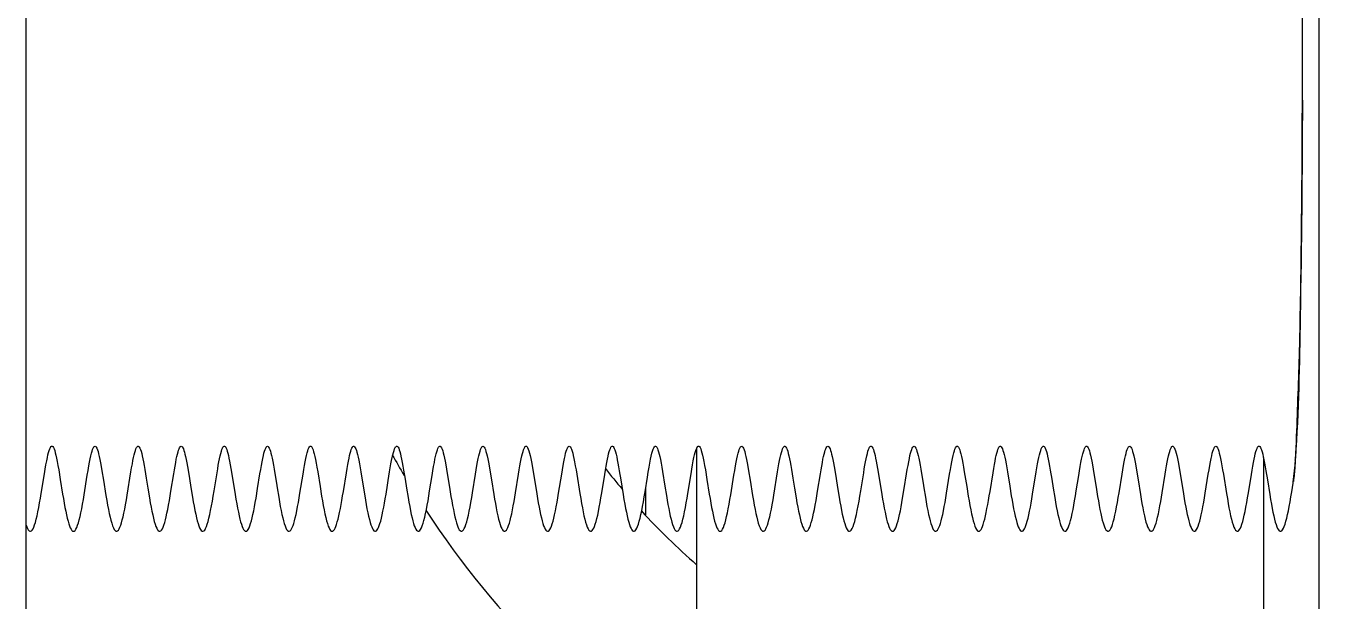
# Model space of a CAD drawing. Extents: x 59521 to 184406, y -1257 to 56672.
# Drawn here: x 73746.8 to 73822.8, y 10283.6 to 10317.3 of the extents above; entities that cross this region are included whole.
import ezdxf

# ---------------------------------------------------------------- set-up
doc = ezdxf.new("R2010")
doc.units = 0
doc.header["$MEASUREMENT"] = 0
doc.layers.get('0').update_dxf_attribs({"linetype": 'CONTINUOUS'})

# ---------------------------------------------------------------- blocks, each defined once
blk = doc.blocks.new('hu88')
at = {"color": 87, "linetype": 'Continuous'}
for p, q in [((40.094, -927.553), (40.094, -979.948)), ((3.535, -945.053), (3.535, -1060.053)), ((79.509, -1060.053), (79.509, -945.053)), ((6.807, -979.398), (6.807, -970.359)), ((43.094, -976.024), (43.094, -977.617)), ((34.355, -977.598), (34.259, -977.015)), ((72.342, -977.598), (72.246, -977.015)), ((9.161, -978.416), (8.976, -977.267)), ((19.158, -977.584), (19.068, -977.038)), ((29.437, -978.519), (29.227, -977.212)), ((47.148, -978.416), (46.963, -977.267)), ((57.144, -977.584), (57.055, -977.038)), ((58.265, -977.765), (58.223, -978.031)), ((67.424, -978.519), (67.214, -977.212)), ((31.99, -978.639), (31.91, -978.149)), ((69.977, -978.639), (69.897, -978.149))]:
    blk.add_line(p, q, dxfattribs=at)
for points in [[(6.434, -977.209), (6.386, -976.925), (6.338, -976.653), (6.292, -976.402), (6.246, -976.172), (6.2, -975.962), (6.155, -975.772), (6.109, -975.6), (6.063, -975.45), (6.017, -975.324), (5.971, -975.221), (5.925, -975.143), (5.879, -975.089), (5.831, -975.06), (5.781, -975.059), (5.731, -975.088), (5.68, -975.148), (5.63, -975.234), (5.581, -975.347), (5.534, -975.484), (5.486, -975.645), (5.439, -975.829), (5.391, -976.035), (5.343, -976.264), (5.295, -976.514), (5.245, -976.788), (5.195, -977.078), (5.146, -977.377), (5.064, -977.888)], [(8.976, -977.267), (8.927, -976.974), (8.879, -976.694), (8.83, -976.434), (8.782, -976.192), (8.734, -975.97), (8.687, -975.769), (8.639, -975.591), (8.591, -975.436), (8.542, -975.307), (8.494, -975.203), (8.445, -975.126), (8.395, -975.078), (8.347, -975.057), (8.298, -975.065), (8.252, -975.099), (8.206, -975.157), (8.16, -975.24), (8.115, -975.347), (8.069, -975.477), (8.023, -975.631), (7.977, -975.807), (7.93, -976.006), (7.883, -976.228), (7.835, -976.473), (7.786, -976.741), (7.737, -977.023), (7.69, -977.308), (7.515, -978.396)], [(11.507, -977.256), (11.462, -976.986), (11.417, -976.726), (11.372, -976.48), (11.327, -976.249), (11.281, -976.033), (11.236, -975.837), (11.191, -975.661), (11.146, -975.508), (11.103, -975.379), (11.06, -975.272), (11.017, -975.187), (10.974, -975.122), (10.929, -975.078), (10.882, -975.058), (10.832, -975.066), (10.781, -975.103), (10.732, -975.168), (10.685, -975.257), (10.639, -975.367), (10.594, -975.498), (10.549, -975.652), (10.504, -975.827), (10.458, -976.027), (10.411, -976.251), (10.363, -976.497), (10.315, -976.76), (10.269, -977.028), (10.223, -977.301), (10.045, -978.409)], [(14.033, -977.219), (13.988, -976.947), (13.941, -976.684), (13.894, -976.431), (13.847, -976.193), (13.8, -975.972), (13.753, -975.773), (13.706, -975.599), (13.66, -975.449), (13.614, -975.323), (13.568, -975.221), (13.522, -975.143), (13.475, -975.09), (13.428, -975.062), (13.382, -975.06), (13.337, -975.082), (13.292, -975.127), (13.248, -975.195), (13.204, -975.285), (13.16, -975.399), (13.115, -975.535), (13.07, -975.695), (13.025, -975.878), (12.978, -976.084), (12.932, -976.309), (12.886, -976.548), (12.84, -976.799), (12.796, -977.058), (12.752, -977.323)], [(16.547, -977.107), (16.501, -976.836), (16.455, -976.576), (16.408, -976.331), (16.361, -976.103), (16.315, -975.897), (16.271, -975.717), (16.227, -975.561), (16.186, -975.428), (16.144, -975.316), (16.101, -975.223), (16.058, -975.149), (16.012, -975.095), (15.965, -975.065), (15.916, -975.06), (15.867, -975.084), (15.818, -975.136), (15.77, -975.215), (15.722, -975.32), (15.674, -975.451), (15.626, -975.61), (15.577, -975.795), (15.527, -976.006), (15.478, -976.239), (15.429, -976.489), (15.381, -976.755), (15.333, -977.034), (15.285, -977.319)], [(19.068, -977.038), (19.021, -976.768), (18.974, -976.508), (18.927, -976.264), (18.88, -976.04), (18.835, -975.842), (18.79, -975.667), (18.746, -975.514), (18.701, -975.382), (18.657, -975.271), (18.612, -975.183), (18.567, -975.117), (18.523, -975.074), (18.478, -975.057), (18.432, -975.064), (18.384, -975.098), (18.335, -975.161), (18.285, -975.254), (18.234, -975.376), (18.184, -975.525), (18.134, -975.699), (18.086, -975.893), (18.038, -976.106), (17.991, -976.337), (17.943, -976.587), (17.896, -976.854), (17.848, -977.134), (17.8, -977.426)], [(21.618, -977.141), (21.573, -976.875), (21.528, -976.62), (21.482, -976.377), (21.435, -976.148), (21.389, -975.936), (21.342, -975.744), (21.296, -975.575), (21.251, -975.431), (21.206, -975.31), (21.161, -975.213), (21.116, -975.138), (21.07, -975.087), (21.022, -975.06), (20.974, -975.061), (20.928, -975.086), (20.884, -975.134), (20.842, -975.201), (20.801, -975.286), (20.76, -975.39), (20.719, -975.514), (20.677, -975.659), (20.634, -975.827), (20.59, -976.02), (20.544, -976.235), (20.498, -976.468), (20.453, -976.715), (20.408, -976.971), (20.364, -977.234)], [(24.148, -977.125), (24.101, -976.849), (24.052, -976.577), (24.003, -976.319), (23.954, -976.08), (23.905, -975.864), (23.856, -975.672), (23.808, -975.505), (23.76, -975.365), (23.713, -975.251), (23.667, -975.165), (23.621, -975.104), (23.575, -975.068), (23.53, -975.057), (23.485, -975.069), (23.441, -975.105), (23.397, -975.162), (23.354, -975.241), (23.311, -975.341), (23.268, -975.462), (23.224, -975.607), (23.18, -975.772), (23.135, -975.958), (23.091, -976.163), (23.046, -976.386), (23.002, -976.624), (22.957, -976.874), (22.913, -977.134), (22.869, -977.4)], [(26.668, -977.052), (26.621, -976.778), (26.573, -976.515), (26.526, -976.271), (26.479, -976.046), (26.433, -975.845), (26.387, -975.666), (26.341, -975.508), (26.295, -975.372), (26.248, -975.258), (26.201, -975.167), (26.152, -975.102), (26.102, -975.065), (26.053, -975.058), (26.004, -975.078), (25.958, -975.124), (25.912, -975.193), (25.868, -975.282), (25.825, -975.391), (25.782, -975.519), (25.739, -975.669), (25.694, -975.845), (25.649, -976.045), (25.602, -976.266), (25.556, -976.504), (25.51, -976.756), (25.465, -977.018), (25.42, -977.288), (25.239, -978.414)], [(29.227, -977.212), (29.18, -976.935), (29.132, -976.663), (29.084, -976.405), (29.037, -976.17), (28.992, -975.959), (28.947, -975.771), (28.903, -975.607), (28.86, -975.465), (28.817, -975.344), (28.773, -975.243), (28.73, -975.163), (28.685, -975.104), (28.64, -975.069), (28.594, -975.057), (28.548, -975.07), (28.503, -975.108), (28.457, -975.17), (28.411, -975.258), (28.365, -975.371), (28.319, -975.507), (28.273, -975.666), (28.227, -975.845), (28.182, -976.042), (28.137, -976.256), (28.092, -976.487), (28.046, -976.738), (28, -977.006), (27.906, -977.576)], [(31.151, -975.06), (31.12, -975.058), (31.069, -975.079), (31.017, -975.132), (30.965, -975.215), (30.914, -975.328), (30.864, -975.466), (30.815, -975.629), (30.765, -975.821), (30.715, -976.037), (30.665, -976.279), (30.614, -976.543), (30.563, -976.829), (30.512, -977.127), (30.462, -977.427)], [(31.734, -977.062), (31.687, -976.786), (31.64, -976.524), (31.592, -976.278), (31.545, -976.054), (31.498, -975.85), (31.452, -975.667), (31.405, -975.507), (31.359, -975.37), (31.312, -975.256), (31.266, -975.168), (31.219, -975.104), (31.17, -975.067), (31.151, -975.06)], [(34.259, -977.015), (34.211, -976.736), (34.164, -976.478), (34.117, -976.239), (34.07, -976.02), (34.024, -975.821), (33.977, -975.641), (33.929, -975.482), (33.882, -975.346), (33.834, -975.236), (33.787, -975.151), (33.741, -975.094), (33.694, -975.062), (33.646, -975.058), (33.598, -975.08), (33.55, -975.13), (33.503, -975.206), (33.456, -975.305), (33.41, -975.425), (33.366, -975.566), (33.321, -975.727), (33.277, -975.908), (33.231, -976.113), (33.185, -976.339), (33.138, -976.59), (33.09, -976.858), (33.043, -977.134), (32.998, -977.41)], [(36.816, -977.162), (36.766, -976.867), (36.716, -976.589), (36.668, -976.331), (36.62, -976.099), (36.573, -975.89), (36.527, -975.702), (36.479, -975.535), (36.429, -975.386), (36.379, -975.263), (36.328, -975.167), (36.277, -975.1), (36.228, -975.064), (36.179, -975.058), (36.133, -975.078), (36.087, -975.124), (36.04, -975.196), (35.994, -975.292), (35.948, -975.412), (35.902, -975.556), (35.855, -975.722), (35.809, -975.91), (35.762, -976.121), (35.714, -976.355), (35.665, -976.617), (35.616, -976.897), (35.567, -977.185)], [(38.739, -975.057), (38.728, -975.056), (38.679, -975.069), (38.629, -975.112), (38.58, -975.184), (38.53, -975.284), (38.482, -975.408), (38.434, -975.556), (38.387, -975.725), (38.34, -975.917), (38.292, -976.134), (38.243, -976.374), (38.193, -976.641), (38.144, -976.922), (38.096, -977.204), (37.911, -978.355)], [(39.362, -977.246), (39.317, -976.973), (39.271, -976.71), (39.225, -976.461), (39.18, -976.229), (39.135, -976.016), (39.09, -975.824), (39.045, -975.65), (39, -975.499), (38.955, -975.37), (38.911, -975.262), (38.867, -975.176), (38.821, -975.112), (38.775, -975.071), (38.739, -975.057)], [(41.879, -977.149), (41.834, -976.886), (41.79, -976.633), (41.744, -976.39), (41.698, -976.162), (41.653, -975.951), (41.607, -975.76), (41.561, -975.592), (41.516, -975.446), (41.471, -975.322), (41.426, -975.221), (41.381, -975.144), (41.335, -975.091), (41.289, -975.062), (41.243, -975.058), (41.196, -975.079), (41.149, -975.127), (41.102, -975.201), (41.054, -975.302), (41.007, -975.428), (40.959, -975.58), (40.911, -975.759), (40.862, -975.963), (40.812, -976.196), (40.761, -976.451), (40.712, -976.721), (40.663, -977.002), (40.616, -977.285), (40.43, -978.439)], [(44.421, -977.209), (44.373, -976.925), (44.325, -976.653), (44.279, -976.402), (44.233, -976.172), (44.187, -975.962), (44.142, -975.772), (44.096, -975.6), (44.05, -975.45), (44.004, -975.324), (43.958, -975.221), (43.912, -975.143), (43.866, -975.089), (43.818, -975.06), (43.768, -975.059), (43.718, -975.088), (43.667, -975.148), (43.617, -975.234), (43.568, -975.347), (43.521, -975.484), (43.473, -975.645), (43.426, -975.829), (43.378, -976.035), (43.33, -976.264), (43.282, -976.514), (43.232, -976.788), (43.182, -977.078), (43.133, -977.377), (42.996, -978.233)], [(46.963, -977.267), (46.914, -976.974), (46.866, -976.694), (46.817, -976.434), (46.769, -976.192), (46.721, -975.97), (46.674, -975.769), (46.626, -975.591), (46.578, -975.436), (46.529, -975.307), (46.481, -975.203), (46.432, -975.126), (46.382, -975.078), (46.334, -975.057), (46.285, -975.065), (46.239, -975.099), (46.193, -975.157), (46.147, -975.24), (46.102, -975.347), (46.056, -975.477), (46.01, -975.631), (45.964, -975.807), (45.917, -976.006), (45.87, -976.228), (45.822, -976.473), (45.773, -976.741), (45.724, -977.023), (45.677, -977.308), (45.502, -978.396)], [(49.494, -977.256), (49.449, -976.986), (49.404, -976.726), (49.359, -976.48), (49.314, -976.249), (49.268, -976.033), (49.223, -975.837), (49.178, -975.661), (49.133, -975.508), (49.09, -975.379), (49.047, -975.272), (49.004, -975.187), (48.961, -975.122), (48.916, -975.078), (48.869, -975.058), (48.819, -975.066), (48.768, -975.103), (48.719, -975.168), (48.672, -975.257), (48.626, -975.367), (48.581, -975.498), (48.536, -975.652), (48.491, -975.827), (48.445, -976.027), (48.398, -976.251), (48.35, -976.497), (48.302, -976.76), (48.256, -977.028), (48.21, -977.301), (48.032, -978.409)], [(52.02, -977.219), (51.974, -976.947), (51.928, -976.684), (51.881, -976.431), (51.834, -976.193), (51.787, -975.972), (51.74, -975.773), (51.693, -975.599), (51.647, -975.449), (51.601, -975.323), (51.555, -975.221), (51.508, -975.143), (51.462, -975.09), (51.415, -975.062), (51.369, -975.06), (51.324, -975.082), (51.279, -975.127), (51.235, -975.195), (51.191, -975.285), (51.147, -975.399), (51.102, -975.535), (51.057, -975.695), (51.012, -975.878), (50.965, -976.084), (50.919, -976.309), (50.873, -976.548), (50.827, -976.799), (50.783, -977.058), (50.739, -977.323)], [(54.534, -977.107), (54.488, -976.836), (54.441, -976.576), (54.395, -976.331), (54.348, -976.103), (54.302, -975.897), (54.258, -975.717), (54.214, -975.561), (54.172, -975.428), (54.131, -975.316), (54.088, -975.223), (54.045, -975.149), (53.999, -975.095), (53.952, -975.065), (53.903, -975.06), (53.854, -975.084), (53.805, -975.136), (53.757, -975.215), (53.709, -975.32), (53.661, -975.451), (53.613, -975.61), (53.564, -975.795), (53.514, -976.006), (53.465, -976.239), (53.416, -976.489), (53.368, -976.755), (53.319, -977.034), (53.272, -977.319)], [(57.055, -977.038), (57.008, -976.768), (56.961, -976.508), (56.914, -976.264), (56.867, -976.04), (56.822, -975.842), (56.777, -975.667), (56.733, -975.514), (56.688, -975.382), (56.644, -975.271), (56.599, -975.183), (56.554, -975.117), (56.51, -975.074), (56.465, -975.057), (56.419, -975.064), (56.371, -975.098), (56.322, -975.161), (56.272, -975.254), (56.221, -975.376), (56.171, -975.525), (56.121, -975.699), (56.073, -975.893), (56.025, -976.106), (55.978, -976.337), (55.93, -976.587), (55.883, -976.854), (55.835, -977.134), (55.787, -977.426)], [(59.605, -977.141), (59.56, -976.875), (59.515, -976.62), (59.469, -976.377), (59.422, -976.148), (59.376, -975.936), (59.329, -975.744), (59.283, -975.575), (59.238, -975.431), (59.193, -975.31), (59.148, -975.213), (59.103, -975.138), (59.057, -975.087), (59.009, -975.06), (58.961, -975.061), (58.915, -975.086), (58.871, -975.134), (58.829, -975.201), (58.788, -975.286), (58.747, -975.39), (58.706, -975.514), (58.664, -975.659), (58.621, -975.827), (58.577, -976.02), (58.531, -976.235), (58.485, -976.468), (58.44, -976.715), (58.395, -976.971), (58.351, -977.234), (58.265, -977.765)], [(62.135, -977.125), (62.088, -976.849), (62.039, -976.577), (61.99, -976.319), (61.941, -976.08), (61.892, -975.864), (61.843, -975.672), (61.795, -975.505), (61.747, -975.365), (61.7, -975.251), (61.654, -975.165), (61.608, -975.104), (61.562, -975.068), (61.517, -975.057), (61.472, -975.069), (61.428, -975.105), (61.384, -975.162), (61.341, -975.241), (61.298, -975.341), (61.255, -975.462), (61.211, -975.607), (61.167, -975.772), (61.122, -975.958), (61.078, -976.163), (61.033, -976.386), (60.989, -976.624), (60.944, -976.874), (60.9, -977.134), (60.856, -977.4)], [(64.655, -977.052), (64.608, -976.778), (64.56, -976.515), (64.513, -976.271), (64.466, -976.046), (64.42, -975.845), (64.374, -975.666), (64.328, -975.508), (64.282, -975.372), (64.235, -975.258), (64.188, -975.167), (64.139, -975.102), (64.089, -975.065), (64.04, -975.058), (63.991, -975.078), (63.945, -975.124), (63.899, -975.193), (63.855, -975.282), (63.812, -975.391), (63.769, -975.519), (63.726, -975.669), (63.681, -975.845), (63.636, -976.045), (63.589, -976.266), (63.543, -976.504), (63.497, -976.756), (63.452, -977.018), (63.407, -977.288), (63.226, -978.414)], [(67.214, -977.212), (67.167, -976.935), (67.119, -976.663), (67.071, -976.405), (67.024, -976.17), (66.979, -975.959), (66.934, -975.771), (66.89, -975.607), (66.847, -975.465), (66.804, -975.344), (66.76, -975.243), (66.717, -975.163), (66.672, -975.104), (66.627, -975.069), (66.581, -975.057), (66.535, -975.07), (66.49, -975.108), (66.444, -975.17), (66.398, -975.258), (66.352, -975.371), (66.306, -975.507), (66.26, -975.666), (66.214, -975.845), (66.169, -976.042), (66.124, -976.256), (66.079, -976.487), (66.033, -976.738), (65.987, -977.006), (65.893, -977.576)], [(69.138, -975.06), (69.107, -975.058), (69.056, -975.079), (69.004, -975.132), (68.952, -975.215), (68.901, -975.328), (68.851, -975.466), (68.802, -975.629), (68.752, -975.821), (68.702, -976.037), (68.652, -976.279), (68.601, -976.543), (68.55, -976.829), (68.499, -977.127), (68.449, -977.427)], [(69.721, -977.062), (69.674, -976.786), (69.627, -976.524), (69.579, -976.278), (69.532, -976.054), (69.485, -975.85), (69.439, -975.667), (69.392, -975.507), (69.346, -975.37), (69.299, -975.256), (69.253, -975.168), (69.206, -975.104), (69.157, -975.067), (69.138, -975.06)], [(72.246, -977.015), (72.198, -976.736), (72.151, -976.478), (72.104, -976.239), (72.057, -976.02), (72.011, -975.821), (71.964, -975.641), (71.916, -975.482), (71.869, -975.346), (71.821, -975.236), (71.774, -975.151), (71.728, -975.094), (71.681, -975.062), (71.633, -975.058), (71.585, -975.08), (71.537, -975.13), (71.49, -975.206), (71.443, -975.305), (71.397, -975.425), (71.353, -975.566), (71.308, -975.727), (71.264, -975.908), (71.218, -976.113), (71.172, -976.339), (71.125, -976.59), (71.077, -976.858), (71.03, -977.134), (70.985, -977.41)], [(74.803, -977.162), (74.753, -976.867), (74.703, -976.589), (74.655, -976.331), (74.607, -976.099), (74.56, -975.89), (74.513, -975.702), (74.466, -975.535), (74.416, -975.386), (74.366, -975.263), (74.315, -975.167), (74.264, -975.1), (74.215, -975.064), (74.166, -975.058), (74.12, -975.078), (74.074, -975.124), (74.027, -975.196), (73.981, -975.292), (73.935, -975.412), (73.889, -975.556), (73.842, -975.722), (73.796, -975.91), (73.749, -976.121), (73.701, -976.355), (73.652, -976.617), (73.602, -976.897), (73.554, -977.185)], [(76.726, -975.057), (76.715, -975.056), (76.666, -975.069), (76.616, -975.112), (76.567, -975.184), (76.517, -975.284), (76.469, -975.408), (76.421, -975.556), (76.374, -975.725), (76.326, -975.917), (76.279, -976.134), (76.23, -976.374), (76.18, -976.641), (76.131, -976.922), (76.083, -977.204), (75.898, -978.355)], [(77.349, -977.246), (77.304, -976.973), (77.258, -976.71), (77.212, -976.461), (77.167, -976.229), (77.122, -976.016), (77.077, -975.824), (77.032, -975.65), (76.987, -975.499), (76.942, -975.37), (76.898, -975.262), (76.854, -975.176), (76.808, -975.112), (76.762, -975.071), (76.726, -975.057)], [(79.509, -975.464), (79.503, -975.446), (79.458, -975.322), (79.413, -975.221), (79.368, -975.144), (79.322, -975.091), (79.276, -975.062), (79.23, -975.058), (79.183, -975.079), (79.136, -975.127), (79.089, -975.201), (79.041, -975.302), (78.994, -975.428), (78.946, -975.58), (78.898, -975.759), (78.849, -975.963), (78.799, -976.196), (78.748, -976.451), (78.699, -976.721), (78.65, -977.002), (78.603, -977.285), (78.417, -978.439)], [(6.658, -978.599), (6.573, -978.072), (6.434, -977.209)], [(11.734, -978.658), (11.642, -978.099), (11.507, -977.256)], [(12.752, -977.323), (12.579, -978.404), (12.536, -978.663), (12.494, -978.905), (12.454, -979.124), (12.415, -979.319), (12.38, -979.484), (12.346, -979.625), (12.313, -979.743), (12.281, -979.843), (12.248, -979.925), (12.215, -979.989), (12.203, -980.008)], [(14.263, -978.641), (14.172, -978.082), (14.033, -977.219)], [(15.285, -977.319), (15.108, -978.42), (15.066, -978.674), (15.025, -978.912), (14.985, -979.129), (14.947, -979.322), (14.912, -979.487), (14.877, -979.63), (14.842, -979.755), (14.807, -979.86), (14.771, -979.947), (14.735, -980.009), (14.717, -980.03)], [(16.765, -978.456), (16.636, -977.655), (16.547, -977.107)], [(17.8, -977.426), (17.656, -978.324), (17.61, -978.604), (17.566, -978.862), (17.525, -979.09), (17.487, -979.288), (17.451, -979.458), (17.416, -979.604), (17.381, -979.732), (17.347, -979.84), (17.313, -979.927), (17.279, -979.992), (17.258, -980.021)], [(19.329, -978.646), (19.244, -978.126), (19.158, -977.584)], [(20.364, -977.234), (20.153, -978.547), (20.112, -978.787), (20.073, -979.009), (20.034, -979.21), (19.997, -979.39), (19.962, -979.549), (19.927, -979.686), (19.893, -979.802), (19.859, -979.896), (19.825, -979.968), (19.798, -980.011)], [(21.843, -978.539), (21.708, -977.7), (21.618, -977.141)], [(22.869, -977.4), (22.693, -978.499), (22.651, -978.751), (22.612, -978.973), (22.574, -979.171), (22.538, -979.35), (22.503, -979.508), (22.469, -979.646), (22.436, -979.765), (22.404, -979.863), (22.372, -979.941), (22.341, -979.998), (22.309, -980.035), (22.275, -980.053), (22.241, -980.047), (22.206, -980.018), (22.171, -979.966), (22.138, -979.895), (22.106, -979.805), (22.073, -979.695), (22.039, -979.564), (22.004, -979.408), (21.967, -979.228), (21.927, -979.021), (21.886, -978.79), (21.843, -978.539)], [(24.379, -978.555), (24.24, -977.693), (24.148, -977.125)], [(26.893, -978.443), (26.804, -977.89), (26.759, -977.609), (26.668, -977.052)], [(27.906, -977.576), (27.77, -978.423), (27.727, -978.683), (27.685, -978.922), (27.646, -979.139), (27.608, -979.331), (27.571, -979.499), (27.536, -979.641), (27.502, -979.762), (27.468, -979.865), (27.433, -979.946), (27.398, -980.006), (27.364, -980.043), (27.33, -980.055), (27.295, -980.043), (27.261, -980.006), (27.226, -979.946), (27.192, -979.865), (27.158, -979.764), (27.125, -979.646), (27.09, -979.507), (27.055, -979.347), (27.018, -979.162), (26.978, -978.946), (26.936, -978.705), (26.893, -978.443)], [(30.462, -977.427), (30.29, -978.499), (30.253, -978.725), (30.216, -978.935), (30.18, -979.131), (30.143, -979.314), (30.107, -979.481), (30.072, -979.628), (30.037, -979.753), (30.004, -979.855), (29.972, -979.934), (29.941, -979.993), (29.91, -980.031), (29.878, -980.051), (29.846, -980.05), (29.814, -980.03), (29.782, -979.99), (29.752, -979.933), (29.721, -979.858), (29.69, -979.764), (29.658, -979.65), (29.624, -979.513), (29.589, -979.352), (29.552, -979.169), (29.515, -978.967), (29.476, -978.75), (29.437, -978.519)], [(31.91, -978.149), (31.825, -977.619), (31.734, -977.062)], [(32.998, -977.41), (32.833, -978.438), (32.794, -978.671), (32.756, -978.89), (32.719, -979.095), (32.682, -979.283), (32.647, -979.449), (32.613, -979.593), (32.581, -979.715), (32.55, -979.815), (32.521, -979.897), (32.492, -979.961), (32.462, -980.01), (32.43, -980.041), (32.396, -980.052), (32.362, -980.041), (32.329, -980.009), (32.297, -979.957), (32.266, -979.891), (32.236, -979.807), (32.206, -979.706), (32.174, -979.585), (32.14, -979.439), (32.105, -979.27), (32.068, -979.078), (32.029, -978.866), (31.99, -978.639)], [(34.531, -978.687), (34.446, -978.168), (34.355, -977.598)], [(35.567, -977.185), (35.347, -978.548), (35.306, -978.791), (35.266, -979.016), (35.228, -979.217), (35.192, -979.396), (35.156, -979.55), (35.122, -979.684), (35.087, -979.801), (35.052, -979.897), (35.018, -979.97), (34.984, -980.02), (34.952, -980.048), (34.934, -980.055)], [(37.049, -978.604), (36.961, -978.059), (36.816, -977.162)], [(39.592, -978.666), (39.5, -978.1), (39.362, -977.246)], [(42.107, -978.564), (41.969, -977.703), (41.879, -977.149)], [(44.645, -978.599), (44.56, -978.072), (44.421, -977.209)], [(49.721, -978.658), (49.629, -978.099), (49.494, -977.256)], [(50.739, -977.323), (50.566, -978.404), (50.523, -978.663), (50.481, -978.905), (50.441, -979.124), (50.402, -979.319), (50.367, -979.484), (50.333, -979.625), (50.3, -979.743), (50.268, -979.843), (50.235, -979.925), (50.202, -979.989), (50.19, -980.008)], [(52.25, -978.641), (52.159, -978.082), (52.02, -977.219)], [(53.272, -977.319), (53.095, -978.42), (53.053, -978.674), (53.012, -978.912), (52.972, -979.129), (52.934, -979.322), (52.899, -979.487), (52.864, -979.63), (52.829, -979.755), (52.794, -979.86), (52.758, -979.947), (52.722, -980.009), (52.704, -980.03)], [(54.752, -978.456), (54.623, -977.655), (54.534, -977.107)], [(55.787, -977.426), (55.643, -978.324), (55.597, -978.604), (55.553, -978.862), (55.512, -979.09), (55.474, -979.288), (55.438, -979.458), (55.403, -979.604), (55.368, -979.732), (55.334, -979.84), (55.3, -979.927), (55.266, -979.992), (55.245, -980.021)], [(57.316, -978.646), (57.231, -978.126), (57.144, -977.584)], [(59.83, -978.539), (59.695, -977.7), (59.605, -977.141)], [(60.856, -977.4), (60.68, -978.499), (60.638, -978.751), (60.599, -978.973), (60.561, -979.171), (60.525, -979.35), (60.49, -979.508), (60.456, -979.646), (60.423, -979.765), (60.391, -979.863), (60.359, -979.941), (60.328, -979.998), (60.296, -980.035), (60.262, -980.053), (60.228, -980.047), (60.193, -980.018), (60.158, -979.966), (60.125, -979.895), (60.093, -979.805), (60.06, -979.695), (60.026, -979.564), (59.991, -979.408), (59.954, -979.228), (59.914, -979.021), (59.873, -978.79), (59.83, -978.539)], [(62.366, -978.555), (62.227, -977.693), (62.135, -977.125)], [(64.88, -978.443), (64.791, -977.89), (64.746, -977.609), (64.655, -977.052)], [(65.893, -977.576), (65.757, -978.423), (65.714, -978.683), (65.672, -978.922), (65.633, -979.139), (65.595, -979.331), (65.558, -979.499), (65.523, -979.641), (65.489, -979.762), (65.455, -979.865), (65.42, -979.946), (65.385, -980.006), (65.351, -980.043), (65.317, -980.055), (65.282, -980.043), (65.248, -980.006), (65.213, -979.946), (65.179, -979.865), (65.145, -979.764), (65.112, -979.646), (65.077, -979.507), (65.042, -979.347), (65.005, -979.162), (64.965, -978.946), (64.923, -978.705), (64.88, -978.443)], [(68.449, -977.427), (68.277, -978.499), (68.24, -978.725), (68.203, -978.935), (68.167, -979.131), (68.13, -979.314), (68.094, -979.481), (68.059, -979.628), (68.024, -979.753), (67.991, -979.855), (67.959, -979.934), (67.928, -979.993), (67.897, -980.031), (67.865, -980.051), (67.833, -980.05), (67.801, -980.03), (67.769, -979.99), (67.739, -979.933), (67.708, -979.858), (67.677, -979.764), (67.645, -979.65), (67.611, -979.513), (67.576, -979.352), (67.539, -979.169), (67.502, -978.967), (67.463, -978.75), (67.424, -978.519)], [(69.897, -978.149), (69.812, -977.619), (69.721, -977.062)], [(70.985, -977.41), (70.82, -978.438), (70.781, -978.671), (70.743, -978.89), (70.706, -979.095), (70.669, -979.283), (70.634, -979.449), (70.6, -979.593), (70.568, -979.715), (70.537, -979.815), (70.508, -979.897), (70.479, -979.961), (70.448, -980.01), (70.417, -980.041), (70.383, -980.052), (70.349, -980.041), (70.316, -980.009), (70.284, -979.957), (70.253, -979.891), (70.223, -979.807), (70.193, -979.706), (70.161, -979.585), (70.127, -979.439), (70.092, -979.27), (70.054, -979.078), (70.016, -978.866), (69.977, -978.639)], [(72.518, -978.687), (72.433, -978.168), (72.342, -977.598)], [(73.554, -977.185), (73.334, -978.548), (73.293, -978.791), (73.253, -979.016), (73.215, -979.217), (73.179, -979.396), (73.143, -979.55), (73.109, -979.684), (73.074, -979.801), (73.039, -979.897), (73.005, -979.97), (72.971, -980.02), (72.939, -980.048), (72.921, -980.055)], [(75.036, -978.604), (74.948, -978.059), (74.803, -977.162)], [(77.579, -978.666), (77.487, -978.1), (77.349, -977.246)], [(7.515, -978.396), (7.474, -978.644), (7.433, -978.88), (7.394, -979.096), (7.357, -979.289), (7.32, -979.46), (7.285, -979.609), (7.25, -979.737), (7.217, -979.843), (7.184, -979.927), (7.152, -979.988), (7.12, -980.03), (7.116, -980.033)], [(9.667, -980.013), (9.64, -980.041), (9.605, -980.055), (9.57, -980.044), (9.535, -980.009), (9.501, -979.951), (9.466, -979.871), (9.433, -979.771), (9.398, -979.65), (9.362, -979.502), (9.324, -979.329), (9.285, -979.13), (9.245, -978.91), (9.203, -978.672), (9.161, -978.416)], [(10.045, -978.409), (10.002, -978.672), (9.959, -978.917), (9.919, -979.138), (9.88, -979.332), (9.845, -979.496), (9.811, -979.636), (9.777, -979.755), (9.744, -979.856), (9.71, -979.939), (9.675, -980.001), (9.667, -980.013)], [(17.258, -980.021), (17.246, -980.034), (17.213, -980.053), (17.177, -980.049), (17.141, -980.018), (17.105, -979.961), (17.068, -979.88), (17.033, -979.779), (16.998, -979.658), (16.963, -979.519), (16.927, -979.357), (16.89, -979.168), (16.85, -978.954), (16.808, -978.714), (16.765, -978.456)], [(25.239, -978.414), (25.195, -978.679), (25.154, -978.92), (25.113, -979.14), (25.074, -979.336), (25.036, -979.509), (25, -979.657), (24.964, -979.782), (24.928, -979.884), (24.892, -979.963), (24.854, -980.021)], [(37.911, -978.355), (37.865, -978.634), (37.821, -978.892), (37.779, -979.123), (37.74, -979.321), (37.703, -979.491), (37.667, -979.638), (37.632, -979.763), (37.598, -979.865), (37.563, -979.947), (37.527, -980.009), (37.491, -980.045), (37.455, -980.055), (37.419, -980.038), (37.384, -979.997), (37.349, -979.933), (37.315, -979.847), (37.28, -979.74), (37.245, -979.61), (37.209, -979.456), (37.171, -979.28), (37.132, -979.079), (37.092, -978.852), (37.049, -978.604)], [(40.43, -978.439), (40.384, -978.713), (40.341, -978.963), (40.299, -979.187), (40.26, -979.38), (40.222, -979.547), (40.186, -979.69), (40.15, -979.809), (40.115, -979.904), (40.081, -979.976), (40.046, -980.026), (40.017, -980.049)], [(42.996, -978.233), (42.946, -978.535), (42.899, -978.814), (42.854, -979.065)], [(45.502, -978.396), (45.461, -978.644), (45.42, -978.88), (45.381, -979.096), (45.344, -979.289), (45.307, -979.46), (45.272, -979.609), (45.237, -979.737), (45.203, -979.843), (45.171, -979.927), (45.139, -979.988), (45.107, -980.03), (45.103, -980.033)], [(47.654, -980.013), (47.627, -980.041), (47.592, -980.055), (47.557, -980.044), (47.522, -980.009), (47.488, -979.951), (47.453, -979.871), (47.42, -979.771), (47.385, -979.65), (47.349, -979.502), (47.311, -979.329), (47.272, -979.13), (47.232, -978.91), (47.19, -978.672), (47.148, -978.416)], [(48.032, -978.409), (47.989, -978.672), (47.946, -978.917), (47.906, -979.138), (47.867, -979.332), (47.832, -979.496), (47.798, -979.636), (47.764, -979.755), (47.731, -979.856), (47.697, -979.939), (47.662, -980.001), (47.654, -980.013)], [(55.245, -980.021), (55.233, -980.034), (55.199, -980.053), (55.164, -980.049), (55.128, -980.018), (55.092, -979.961), (55.055, -979.88), (55.02, -979.779), (54.985, -979.658), (54.95, -979.519), (54.914, -979.357), (54.877, -979.168), (54.837, -978.954), (54.795, -978.714), (54.752, -978.456)], [(58.223, -978.031), (58.14, -978.547), (58.099, -978.787), (58.06, -979.009), (58.021, -979.21), (57.984, -979.39), (57.949, -979.549), (57.914, -979.686), (57.879, -979.802), (57.846, -979.896), (57.812, -979.968), (57.785, -980.011)], [(63.226, -978.414), (63.182, -978.679), (63.141, -978.92), (63.1, -979.14), (63.061, -979.336), (63.023, -979.509), (62.987, -979.657), (62.951, -979.782), (62.915, -979.884), (62.879, -979.963), (62.841, -980.021)], [(75.898, -978.355), (75.852, -978.634), (75.808, -978.892), (75.766, -979.123), (75.727, -979.321), (75.69, -979.491), (75.654, -979.638), (75.619, -979.763), (75.585, -979.865), (75.55, -979.947), (75.514, -980.009), (75.478, -980.045), (75.442, -980.055), (75.406, -980.038), (75.371, -979.997), (75.336, -979.933), (75.302, -979.847), (75.267, -979.74), (75.232, -979.61), (75.196, -979.456), (75.158, -979.28), (75.119, -979.079), (75.079, -978.852), (75.036, -978.604)], [(78.417, -978.439), (78.371, -978.713), (78.328, -978.963), (78.286, -979.187), (78.247, -979.38), (78.209, -979.547), (78.173, -979.69), (78.137, -979.809), (78.102, -979.904), (78.068, -979.976), (78.033, -980.026), (78.004, -980.049)], [(7.116, -980.033), (7.087, -980.051), (7.053, -980.05), (7.019, -980.028), (6.986, -979.983), (6.953, -979.918), (6.92, -979.832), (6.886, -979.722), (6.85, -979.589), (6.814, -979.432), (6.776, -979.252), (6.738, -979.055), (6.699, -978.838), (6.658, -978.599)], [(12.203, -980.008), (12.182, -980.032), (12.148, -980.053), (12.114, -980.051), (12.08, -980.024), (12.043, -979.969), (12.006, -979.888), (11.968, -979.781), (11.931, -979.65), (11.894, -979.501), (11.857, -979.33), (11.818, -979.134), (11.777, -978.911), (11.734, -978.658)], [(14.717, -980.03), (14.699, -980.045), (14.664, -980.055), (14.629, -980.039), (14.594, -980), (14.559, -979.937), (14.525, -979.853), (14.491, -979.75), (14.457, -979.627), (14.422, -979.481), (14.386, -979.311), (14.347, -979.114), (14.306, -978.892), (14.263, -978.641)], [(19.798, -980.011), (19.79, -980.021), (19.755, -980.049), (19.72, -980.052), (19.685, -980.032), (19.653, -979.991), (19.62, -979.93), (19.588, -979.846), (19.554, -979.741), (19.519, -979.614), (19.484, -979.465), (19.447, -979.293), (19.409, -979.1), (19.37, -978.883), (19.329, -978.646)], [(24.854, -980.021), (24.819, -980.049), (24.784, -980.052), (24.75, -980.032), (24.717, -979.99), (24.684, -979.926), (24.65, -979.838), (24.615, -979.729), (24.58, -979.597), (24.543, -979.443), (24.506, -979.264), (24.466, -979.058), (24.424, -978.819), (24.379, -978.555)], [(34.934, -980.055), (34.92, -980.055), (34.889, -980.04), (34.856, -980.003), (34.822, -979.943), (34.788, -979.86), (34.753, -979.755), (34.718, -979.629), (34.683, -979.486), (34.647, -979.321), (34.61, -979.132), (34.571, -978.92), (34.531, -978.687)], [(40.017, -980.049), (40.011, -980.052), (39.976, -980.052), (39.94, -980.027), (39.903, -979.976), (39.866, -979.898), (39.829, -979.794), (39.792, -979.667), (39.755, -979.519), (39.718, -979.347), (39.678, -979.148), (39.637, -978.923), (39.592, -978.666)], [(42.514, -980.054), (42.478, -980.033), (42.443, -979.989), (42.409, -979.922), (42.375, -979.833), (42.34, -979.723), (42.305, -979.591), (42.27, -979.44), (42.233, -979.264), (42.194, -979.059), (42.152, -978.827), (42.107, -978.564)], [(42.854, -979.065), (42.811, -979.287), (42.771, -979.475), (42.733, -979.635), (42.696, -979.767), (42.66, -979.874), (42.623, -979.959), (42.586, -980.017), (42.549, -980.049), (42.514, -980.054)], [(45.103, -980.033), (45.073, -980.051), (45.04, -980.05), (45.006, -980.028), (44.973, -979.983), (44.94, -979.918), (44.907, -979.832), (44.873, -979.722), (44.837, -979.589), (44.801, -979.432), (44.763, -979.252), (44.725, -979.055), (44.686, -978.838), (44.645, -978.599)], [(50.19, -980.008), (50.169, -980.032), (50.135, -980.053), (50.101, -980.051), (50.067, -980.024), (50.03, -979.969), (49.993, -979.888), (49.955, -979.781), (49.918, -979.65), (49.881, -979.501), (49.844, -979.33), (49.805, -979.134), (49.764, -978.911), (49.721, -978.658)], [(52.704, -980.03), (52.686, -980.045), (52.651, -980.055), (52.616, -980.039), (52.581, -980), (52.546, -979.937), (52.512, -979.853), (52.478, -979.75), (52.444, -979.627), (52.409, -979.481), (52.373, -979.311), (52.334, -979.114), (52.293, -978.892), (52.25, -978.641)], [(57.785, -980.011), (57.777, -980.021), (57.741, -980.049), (57.706, -980.052), (57.672, -980.032), (57.64, -979.991), (57.607, -979.93), (57.575, -979.846), (57.541, -979.741), (57.506, -979.614), (57.471, -979.465), (57.434, -979.293), (57.396, -979.1), (57.356, -978.883), (57.316, -978.646)], [(62.841, -980.021), (62.806, -980.049), (62.771, -980.052), (62.737, -980.032), (62.704, -979.99), (62.671, -979.926), (62.636, -979.838), (62.602, -979.729), (62.567, -979.597), (62.53, -979.443), (62.493, -979.264), (62.453, -979.058), (62.411, -978.819), (62.366, -978.555)], [(72.921, -980.055), (72.907, -980.055), (72.875, -980.04), (72.843, -980.003), (72.809, -979.943), (72.774, -979.86), (72.74, -979.755), (72.705, -979.629), (72.67, -979.486), (72.634, -979.321), (72.597, -979.132), (72.558, -978.92), (72.518, -978.687)], [(78.004, -980.049), (77.998, -980.052), (77.963, -980.052), (77.927, -980.027), (77.89, -979.976), (77.853, -979.898), (77.816, -979.794), (77.779, -979.667), (77.742, -979.519), (77.705, -979.347), (77.665, -979.148), (77.624, -978.923), (77.579, -978.666)]]:
    blk.add_lwpolyline(points, dxfattribs=at)
for centre, radius, start, end in [((12.094, -1005.053), 52.5, 33.21951, 57.75319), ((12.094, -1005.053), 42.5, 42.65562, 48.77158), ((12.094, -1005.053), 42.5, 38.25876, 40.36133), ((10.627, -978.759), 5.631, 171.5661, 172.03477), ((9.649, -978.616), 4.642, 170.97548, 171.53777), ((12.094, -1005.053), 52.5, 29.0712, 30.58501), ((52.299, -982.441), 47.473, 176.13535, 176.26573), ((955.558, -1002.552), 951.042, 179.868415, 180.131585), ((947.654, -1002.553), 943.138, 179.867235, 179.999952), ((947.654, -1002.552), 943.138, 180.000048, 180.132765)]:
    blk.add_arc(centre, radius, start, end, dxfattribs=at)
for points, knots in [([(5.057, -977.933), (4.924, -978.827), (4.826, -981.412), (4.651, -986.257), (4.56, -992.837), (4.525, -997.739), (4.519, -1000.368)], [0, 0, 0, 0, 0.120769, 0.344801, 0.648572, 1, 1, 1, 1]), ([(4.934, -979.241), (4.943, -979.11), (4.974, -978.689), (5.01, -978.267), (5.05, -977.978)], [0, 0, 0, 0, 0.310162, 1, 1, 1, 1]), ([(4.519, -1000.368), (4.529, -996.129), (4.606, -989.123), (4.747, -982.113), (4.927, -979.349)], [0, 0, 0, 0, 0.604791, 1, 1, 1, 1]), ([(4.519, -1004.737), (4.525, -1007.367), (4.56, -1012.268), (4.651, -1018.849), (4.826, -1023.694), (4.924, -1026.279), (5.057, -1027.172)], [0, 0, 0, 0, 0.351432, 0.655204, 0.879236, 1, 1, 1, 1])]:
    blk.add_open_spline(points, degree=3, knots=knots, dxfattribs=at)

msp = doc.modelspace()

# ---------------------------------------------------------------- block references
at = {"rotation": 180}
msp.add_blockref('hu88', (73826.333, 9312.606), dxfattribs=at)

doc.saveas('drawing.dxf')
